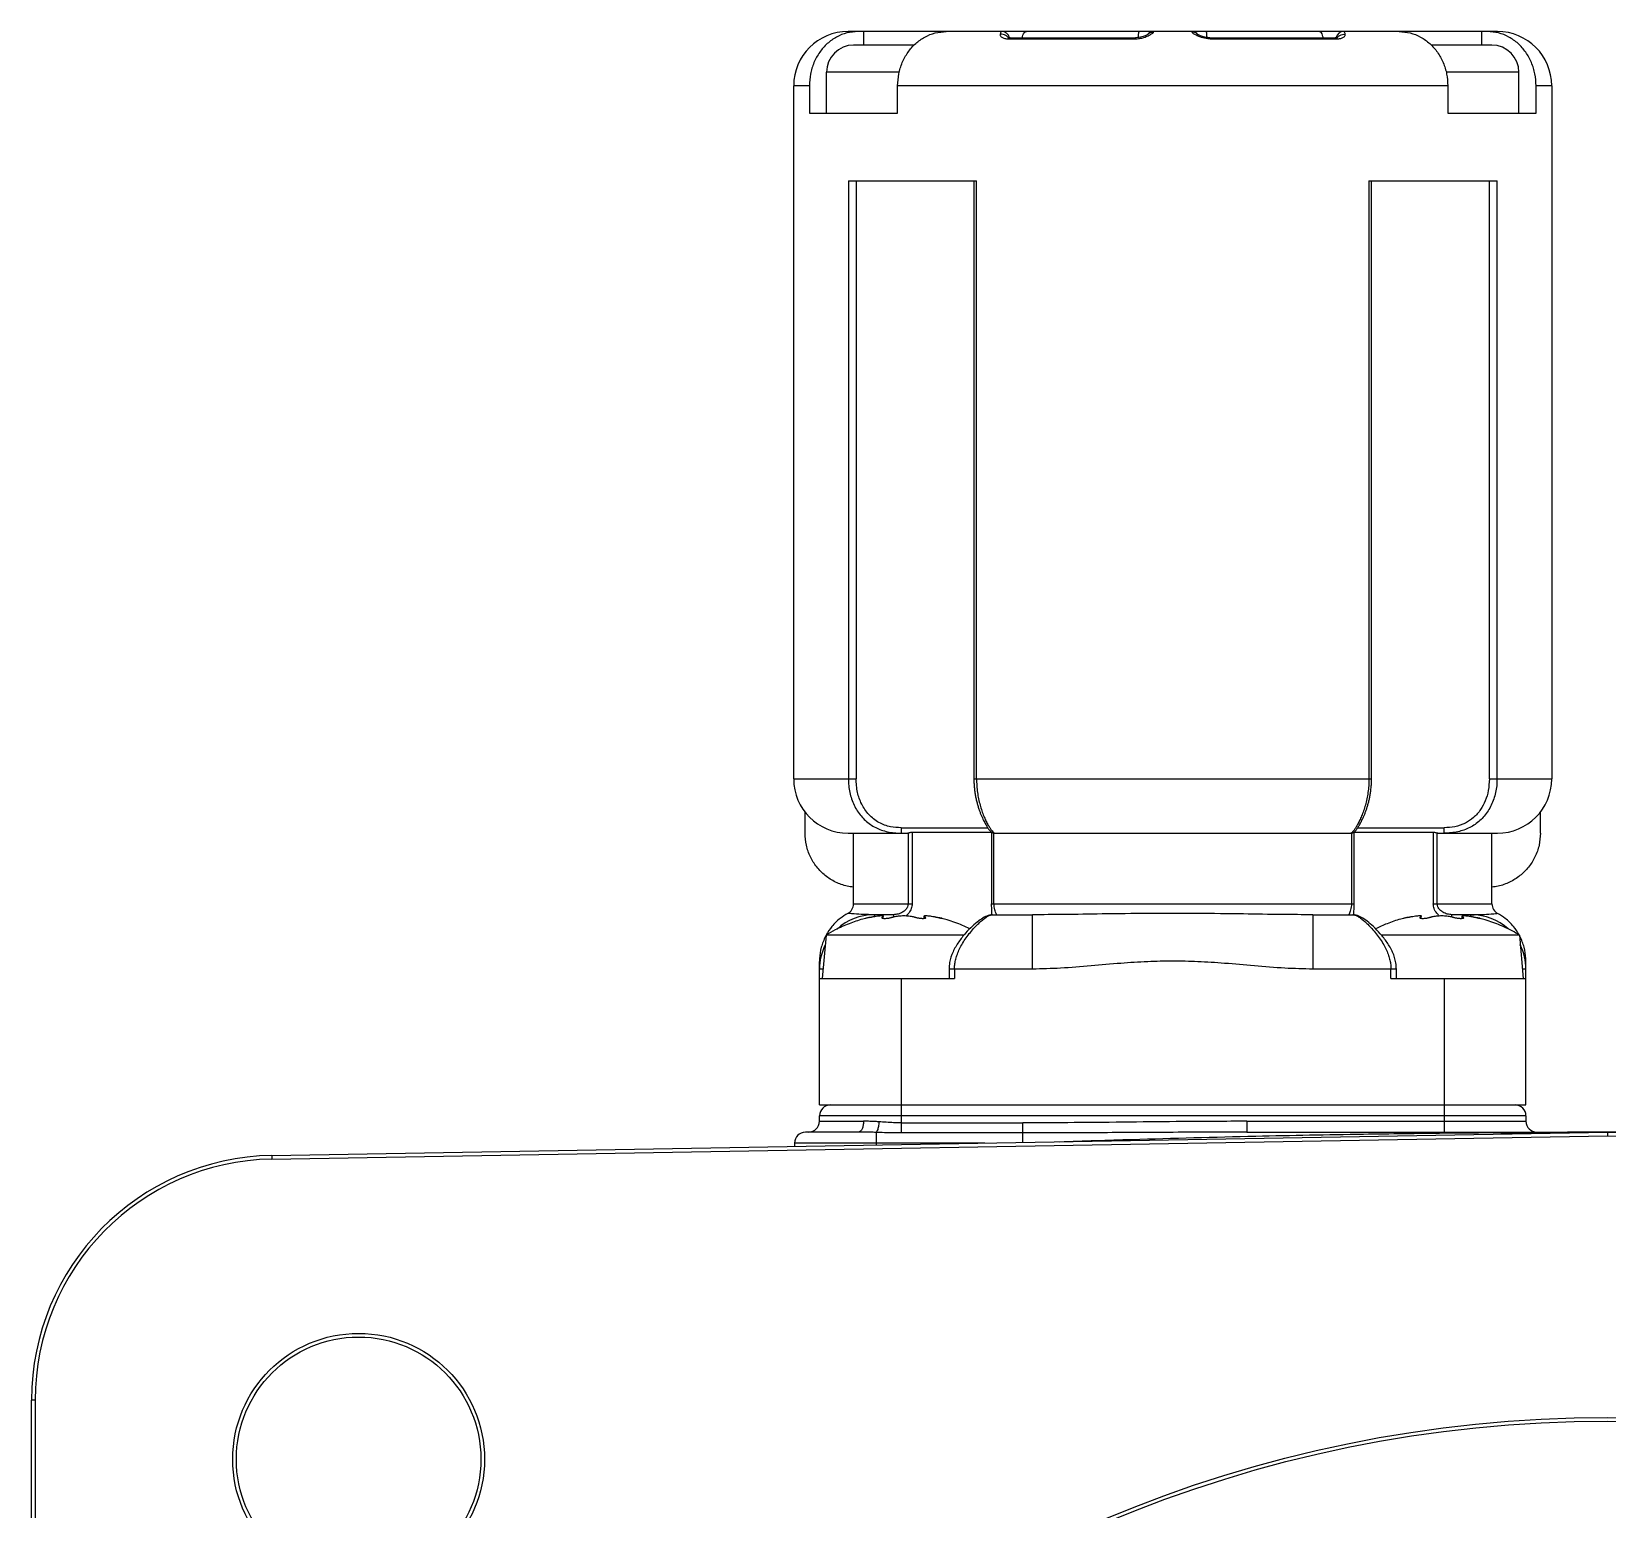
# Model space of a CAD drawing. Header units: millimetres. Extents: x -3388 to 4307, y 243 to 4457.
# Drawn here: x -2761.3 to -2703.3, y 1491.7 to 1546.1 of the extents above; entities that cross this region are included whole.
import ezdxf

# ---------------------------------------------------------------- set-up
doc = ezdxf.new("R2010")
doc.units = ezdxf.units.MM

msp = doc.modelspace()

# ---------------------------------------------------------------- linework, layer by layer
at = {"color": 7, "linetype": 'Continuous'}
for p, q in [((-2707.34024, 1546.08869), (-2731.24024, 1546.08869)), ((-2725.27057, 1545.86094), (-2720.65417, 1545.86094)), ((-2717.92631, 1545.86094), (-2713.30991, 1545.86094)), ((-2728.8059, 1545.58869), (-2731.03287, 1545.58869)), ((-2707.54761, 1545.58869), (-2709.77457, 1545.58869)), ((-2732.03302, 1543.08869), (-2732.03302, 1544.58869)), ((-2706.54745, 1543.08869), (-2706.54745, 1544.58869)), ((-2733.24024, 1518.58869), (-2733.24024, 1544.08869)), ((-2732.66385, 1544.08869), (-2732.66385, 1543.08869)), ((-2729.41385, 1543.08869), (-2729.41385, 1544.08869)), ((-2709.16662, 1544.08869), (-2709.16662, 1543.08869)), ((-2705.91662, 1543.08869), (-2705.91662, 1544.08869)), ((-2705.34024, 1544.08869), (-2705.34024, 1518.58869)), ((-2732.66385, 1543.08869), (-2729.41385, 1543.08869)), ((-2709.16662, 1543.08869), (-2705.91662, 1543.08869)), ((-2731.22617, 1540.58869), (-2726.51077, 1540.58869)), ((-2726.60725, 1540.58869), (-2726.60725, 1518.58869)), ((-2712.0697, 1540.58869), (-2707.35431, 1540.58869)), ((-2711.97322, 1518.58869), (-2711.97322, 1540.58869)), ((-2732.82248, 1516.58879), (-2732.82248, 1517.3679)), ((-2705.75803, 1516.58885), (-2705.75803, 1517.36786)), ((-2731.24024, 1516.58869), (-2729.04304, 1516.58869)), ((-2731.04024, 1513.98869), (-2731.04024, 1516.58869)), ((-2725.95509, 1516.61549), (-2728.87994, 1516.61549)), ((-2725.84156, 1516.58869), (-2712.73892, 1516.58869)), ((-2709.70054, 1516.61549), (-2712.62539, 1516.61549)), ((-2709.5374, 1516.58869), (-2707.34024, 1516.58869)), ((-2707.54024, 1513.98869), (-2707.54024, 1516.58869)), ((-2729.57342, 1513.58869), (-2730.29024, 1513.58869)), ((-2729.94155, 1513.45727), (-2729.94155, 1513.53879)), ((-2728.43892, 1513.45723), (-2728.43892, 1513.53887)), ((-2725.92051, 1513.58869), (-2724.44995, 1513.58869)), ((-2714.13054, 1513.58869), (-2712.66016, 1513.58869)), ((-2710.14155, 1513.45727), (-2710.14155, 1513.53879)), ((-2708.29024, 1513.58869), (-2709.00705, 1513.58869)), ((-2708.63892, 1513.45723), (-2708.63892, 1513.53887)), ((-2732.05026, 1512.83869), (-2732.19024, 1511.23869)), ((-2726.97253, 1512.83869), (-2732.05026, 1512.83869)), ((-2706.53022, 1512.83869), (-2711.60779, 1512.83869)), ((-2706.53022, 1512.83869), (-2706.39024, 1511.23869)), ((-2732.29024, 1506.58869), (-2732.29024, 1511.86815)), ((-2727.52141, 1511.58869), (-2727.52141, 1511.23869)), ((-2711.05906, 1511.23869), (-2711.05906, 1511.58869)), ((-2706.29024, 1506.58869), (-2706.29024, 1511.86815)), ((-2732.29024, 1511.23869), (-2727.32141, 1511.23869)), ((-2711.25906, 1511.23869), (-2706.29024, 1511.23869)), ((-2732.29024, 1506.58869), (-2706.29024, 1506.58869)), ((-2732.28973, 1505.98869), (-2732.28973, 1506.18869)), ((-2706.28973, 1506.18869), (-2706.28973, 1505.98869)), ((-2752.4468, 1504.73065), (-2703.28973, 1505.58869)), ((-2752.44447, 1504.5967), (-2703.28973, 1505.4547)), ((-2733.21015, 1505.18869), (-2733.21015, 1505.06643)), ((-2730.85312, 1505.58869), (-2732.80983, 1505.58869)), ((-2716.56134, 1505.58869), (-2690.00169, 1505.58869)), ((-2703.28973, 1505.58869), (-2654.13266, 1504.73065)), ((-2703.28973, 1505.4547), (-2654.135, 1504.5967)), ((-2761.28973, 1399.44536), (-2761.28973, 1495.73202)), ((-2761.15576, 1495.73202), (-2761.15576, 1399.44536))]:
    msp.add_line(p, q, dxfattribs=at)
at = {"color": 9, "linetype": 'Continuous'}
for p, q in [((-2730.65802, 1545.58869), (-2730.65802, 1546.08869)), ((-2725.34063, 1545.82074), (-2720.67017, 1545.82074)), ((-2717.91031, 1545.82074), (-2713.23984, 1545.82074)), ((-2707.92245, 1546.08869), (-2707.92245, 1545.58869)), ((-2729.35489, 1544.58869), (-2732.03302, 1544.58869)), ((-2706.54745, 1544.58869), (-2709.22565, 1544.58869)), ((-2732.66385, 1544.08869), (-2733.24024, 1544.08869)), ((-2709.16662, 1544.08869), (-2729.41385, 1544.08869)), ((-2705.34024, 1544.08869), (-2705.91662, 1544.08869)), ((-2731.22617, 1540.58869), (-2731.22617, 1518.58869)), ((-2730.94371, 1540.58869), (-2730.94371, 1518.58869)), ((-2726.51077, 1518.58869), (-2726.51077, 1540.58869)), ((-2712.0697, 1540.58869), (-2712.0697, 1518.58869)), ((-2707.63677, 1518.58869), (-2707.63677, 1540.58869)), ((-2707.35431, 1518.58869), (-2707.35431, 1540.58869)), ((-2733.24024, 1518.58869), (-2730.94371, 1518.58869)), ((-2726.60725, 1518.58869), (-2711.97322, 1518.58869)), ((-2707.63677, 1518.58869), (-2705.34024, 1518.58869)), ((-2729.27875, 1516.78869), (-2726.09749, 1516.78869)), ((-2712.48294, 1516.78869), (-2709.30173, 1516.78869)), ((-2729.02657, 1516.5901), (-2729.02657, 1513.98869)), ((-2728.87994, 1516.61549), (-2728.87994, 1513.98869)), ((-2725.95509, 1516.61549), (-2725.95509, 1513.98869)), ((-2725.86796, 1513.98869), (-2725.86796, 1516.5901)), ((-2712.71252, 1516.5901), (-2712.71252, 1513.98869)), ((-2712.62539, 1516.61549), (-2712.62539, 1513.98869)), ((-2709.70054, 1516.61549), (-2709.70054, 1513.98869)), ((-2709.55391, 1513.98869), (-2709.55391, 1516.5901)), ((-2731.04024, 1513.98869), (-2728.87994, 1513.98869)), ((-2725.95509, 1513.98869), (-2712.62539, 1513.98869)), ((-2709.70054, 1513.98869), (-2707.54024, 1513.98869)), ((-2729.99378, 1513.49045), (-2729.99378, 1513.46962)), ((-2729.95859, 1513.45915), (-2729.95859, 1513.518)), ((-2728.42189, 1513.518), (-2728.42189, 1513.4592)), ((-2728.38669, 1513.46941), (-2728.38669, 1513.49045)), ((-2724.44995, 1511.58869), (-2724.44995, 1513.58869)), ((-2714.13054, 1513.58869), (-2714.13054, 1511.58869)), ((-2710.19378, 1513.49045), (-2710.19378, 1513.46962)), ((-2710.15859, 1513.45915), (-2710.15859, 1513.518)), ((-2708.62189, 1513.518), (-2708.62189, 1513.4592)), ((-2708.58669, 1513.46941), (-2708.58669, 1513.49045)), ((-2732.15962, 1511.58869), (-2732.29024, 1511.58869)), ((-2724.44994, 1511.58869), (-2727.52141, 1511.58869)), ((-2727.32141, 1511.58869), (-2727.32141, 1511.23869)), ((-2711.05906, 1511.58869), (-2714.13054, 1511.58869)), ((-2711.25906, 1511.23869), (-2711.25906, 1511.58869)), ((-2706.29024, 1511.58869), (-2706.42086, 1511.58869)), ((-2729.29024, 1511.23869), (-2729.28973, 1505.5595)), ((-2709.28973, 1505.58869), (-2709.29024, 1511.23869)), ((-2706.28973, 1506.18869), (-2732.28973, 1506.18869)), ((-2732.28973, 1505.98869), (-2730.66919, 1505.98869)), ((-2729.28973, 1505.93031), (-2724.80345, 1505.93031)), ((-2724.80345, 1505.21317), (-2724.80345, 1505.93031)), ((-2716.55873, 1505.98869), (-2716.55873, 1505.58869)), ((-2716.55873, 1505.98869), (-2706.28973, 1505.98869)), ((-2726.20572, 1505.18869), (-2733.21015, 1505.18869)), ((-2730.21015, 1505.57922), (-2730.21015, 1505.11879)), ((-2724.80345, 1505.5595), (-2729.28973, 1505.5595)), ((-2752.4468, 1504.73065), (-2752.44447, 1504.5967)), ((-2761.15576, 1495.73202), (-2761.28973, 1495.73202))]:
    msp.add_line(p, q, dxfattribs=at)
at = {"color": 7, "linetype": 'Continuous'}
for centre, radius in [((-2749.25167, 1493.55063), 4.63397), ((-2749.25167, 1493.55063), 4.5), ((-2703.28973, 1447.58869), 47.5), ((-2703.28973, 1447.58869), 47.36603)]:
    msp.add_circle(centre, radius, dxfattribs=at)
for centre, radius, start, end in [((-2731.24024, 1544.08869), 2, 90, 180), ((-2725.59024, 1545.78869), 0.3, 14.1845615, 90), ((-2719.99024, 1545.78869), 0.3, 89.9999974, 143.4355308), ((-2718.59024, 1545.78869), 0.3, 36.5633336, 89.998352), ((-2712.99024, 1545.78869), 0.3, 90, 165.784616), ((-2707.34024, 1544.08869), 2, 0, 90), ((-2731.03302, 1544.58869), 1, 90, 180), ((-2707.54745, 1544.58869), 1, 0, 90), ((-2731.24024, 1518.58869), 2, 180, 270), ((-2707.34024, 1518.58869), 2, 270, 0), ((-2731.44024, 1513.98869), 0.4, 297.7685291, 0), ((-2707.14024, 1513.98869), 0.4, 180, 242.2314709), ((-2730.29024, 1511.58869), 2, 90, 132.5380925), ((-2708.29024, 1511.58869), 2, 47.5992378, 90), ((-2730.29024, 1511.58869), 2, 153.6233634, 180), ((-2708.29024, 1511.58869), 2, 0, 26.3730949), ((-2731.88973, 1506.18869), 0.4, 90, 180), ((-2706.68973, 1506.18869), 0.4, 0, 89.9998459), ((-2732.68973, 1505.98869), 0.4, 270, 0), ((-2705.88973, 1505.98869), 0.4, 180, 270), ((-2732.81015, 1505.18869), 0.4, 90, 180), ((-2703.28973, 1340.58869), 165, 88.6349577, 91.3650423), ((-2752.28973, 1495.73202), 9, 91, 180), ((-2752.28973, 1495.73202), 8.86603, 91, 180)]:
    msp.add_arc(centre, radius, start, end, dxfattribs=at)
for points in [[(-2730.87415, 1546.08869), (-2731.28026, 1546.03697), (-2731.66126, 1545.88616), (-2732.0016, 1545.64387), (-2732.28342, 1545.32364), (-2732.49292, 1544.94348), (-2732.62129, 1544.52329), (-2732.66385, 1544.08869)], [(-2729.41385, 1544.08869), (-2729.37068, 1544.52639), (-2729.24139, 1544.9471), (-2729.03164, 1545.32616), (-2728.75037, 1545.64499), (-2728.41096, 1545.88632), (-2728.03064, 1546.03687), (-2727.62415, 1546.08869)], [(-2725.35696, 1545.87191), (-2725.36127, 1545.87307)], [(-2725.27042, 1545.85999), (-2725.33358, 1545.86526), (-2725.35696, 1545.87191)], [(-2720.52637, 1545.87104), (-2720.64025, 1545.86102), (-2720.65416, 1545.86089)], [(-2720.23019, 1545.96668), (-2720.23198, 1545.96579), (-2720.27822, 1545.94383), (-2720.34175, 1545.91856), (-2720.42395, 1545.89275), (-2720.52637, 1545.87104)], [(-2720.20184, 1545.98276), (-2720.20378, 1545.98151), (-2720.23019, 1545.96668)], [(-2719.99228, 1546.0747), (-2719.99161, 1546.08247), (-2719.99024, 1546.08869)], [(-2718.59024, 1546.08869), (-2718.58887, 1546.08247), (-2718.5882, 1546.0747)], [(-2718.34966, 1545.96618), (-2718.3733, 1545.97944), (-2718.38055, 1545.98411)], [(-2718.05302, 1545.87085), (-2718.15158, 1545.89144), (-2718.23152, 1545.916), (-2718.29467, 1545.94055), (-2718.34218, 1545.96257), (-2718.34966, 1545.96618)], [(-2717.92632, 1545.86094), (-2717.93758, 1545.86102), (-2718.05302, 1545.87085)], [(-2713.27325, 1545.85933), (-2713.31003, 1545.86036)], [(-2713.20843, 1545.87534), (-2713.24141, 1545.86617), (-2713.27325, 1545.85933)], [(-2710.95632, 1546.08869), (-2710.55022, 1546.03697), (-2710.16921, 1545.88616), (-2709.82887, 1545.64387), (-2709.54706, 1545.32364), (-2709.33755, 1544.94348), (-2709.20919, 1544.52329), (-2709.16662, 1544.08869)], [(-2705.91662, 1544.08869), (-2705.9598, 1544.52639), (-2706.08908, 1544.9471), (-2706.29883, 1545.32616), (-2706.5801, 1545.64499), (-2706.91951, 1545.88632), (-2707.29984, 1546.03687), (-2707.70632, 1546.08869)], [(-2726.60725, 1518.58869), (-2726.60679, 1518.53241), (-2726.59986, 1518.36358), (-2726.5851, 1518.1992), (-2726.56326, 1518.04037), (-2726.53523, 1517.88805), (-2726.50199, 1517.74307), (-2726.46459, 1517.60614), (-2726.42407, 1517.47786), (-2726.38152, 1517.35879), (-2726.33799, 1517.24934), (-2726.29448, 1517.14977), (-2726.2519, 1517.06023), (-2726.21105, 1516.98072), (-2726.17262, 1516.91108), (-2726.13715, 1516.85101), (-2726.10509, 1516.80016), (-2726.07664, 1516.75791), (-2726.05172, 1516.72334)], [(-2712.45251, 1516.8361), (-2712.41974, 1516.89051), (-2712.38413, 1516.95351), (-2712.34612, 1517.02536), (-2712.30626, 1517.10625), (-2712.2652, 1517.19626), (-2712.22367, 1517.29531), (-2712.18251, 1517.40323), (-2712.14259, 1517.51973), (-2712.10484, 1517.64442), (-2712.07017, 1517.77679), (-2712.03952, 1517.9163), (-2712.01376, 1518.0623), (-2711.99372, 1518.21406), (-2711.98015, 1518.37073), (-2711.9737, 1518.53135), (-2711.97322, 1518.58869)], [(-2726.05172, 1516.72334), (-2726.02987, 1516.69522), (-2726.01003, 1516.67194), (-2725.98953, 1516.65078), (-2725.96033, 1516.62674), (-2725.90895, 1516.60022), (-2725.84157, 1516.58869)], [(-2712.73891, 1516.58869), (-2712.66704, 1516.60186), (-2712.61755, 1516.62859), (-2712.59062, 1516.65109), (-2712.57123, 1516.67107), (-2712.55241, 1516.693), (-2712.53183, 1516.71924), (-2712.50856, 1516.75117), (-2712.48216, 1516.78986), (-2712.45251, 1516.8361)], [(-2731.04031, 1514.6012), (-2731.26999, 1514.64028), (-2731.69605, 1514.79047), (-2732.07718, 1515.03172), (-2732.39132, 1515.348), (-2732.62484, 1515.72101), (-2732.77274, 1516.14407), (-2732.82248, 1516.58879)], [(-2729.02657, 1516.5901), (-2729.03755, 1516.58885), (-2729.04288, 1516.58936)], [(-2728.87994, 1516.61549), (-2728.93595, 1516.61069), (-2728.98641, 1516.59958), (-2729.02657, 1516.5901)], [(-2725.95002, 1516.61463), (-2725.95509, 1516.61549)], [(-2725.91166, 1516.59958), (-2725.94134, 1516.61068), (-2725.95002, 1516.61463)], [(-2725.87586, 1516.59118), (-2725.91166, 1516.59958)], [(-2725.86796, 1516.5901), (-2725.87586, 1516.59118)], [(-2725.84353, 1516.58869), (-2725.85167, 1516.58885), (-2725.85982, 1516.58932), (-2725.86796, 1516.5901)], [(-2712.71252, 1516.5901), (-2712.72066, 1516.58932), (-2712.7288, 1516.58885), (-2712.73694, 1516.58869)], [(-2712.7019, 1516.59163), (-2712.71252, 1516.5901)], [(-2712.62539, 1516.61549), (-2712.63912, 1516.61069), (-2712.66881, 1516.59958), (-2712.7019, 1516.59163)], [(-2709.59406, 1516.59958), (-2709.64447, 1516.61068), (-2709.70054, 1516.61549)], [(-2709.55391, 1516.5901), (-2709.59406, 1516.59958)], [(-2709.53745, 1516.58869), (-2709.54842, 1516.58932), (-2709.55366, 1516.59074)], [(-2705.75803, 1516.58886), (-2705.80831, 1516.14359), (-2705.95737, 1515.71855), (-2706.19369, 1515.34362), (-2706.50984, 1515.02749), (-2706.89177, 1514.78775), (-2707.31685, 1514.63934), (-2707.54021, 1514.60148)], [(-2730.60024, 1513.45531), (-2730.699, 1513.42819), (-2731.20146, 1513.25869), (-2731.71044, 1513.02885), (-2732.05026, 1512.83869)], [(-2731.24857, 1513.63759), (-2731.52578, 1513.45487), (-2731.83334, 1513.15449), (-2732.04312, 1512.84517)], [(-2730.56381, 1513.46349), (-2730.58126, 1513.45957), (-2730.59838, 1513.45573), (-2730.5984, 1513.45573)], [(-2730.50189, 1513.47738), (-2730.54825, 1513.46699), (-2730.56381, 1513.46349)], [(-2730.44348, 1513.49045), (-2730.50045, 1513.47771), (-2730.50189, 1513.47738)], [(-2730.44348, 1513.49045), (-2730.39968, 1513.50004)], [(-2730.39968, 1513.50004), (-2730.38935, 1513.50224)], [(-2730.38935, 1513.50224), (-2730.37778, 1513.50468)], [(-2730.37778, 1513.50468), (-2730.36621, 1513.50709)], [(-2730.36621, 1513.50709), (-2730.3559, 1513.50922)], [(-2730.3559, 1513.50922), (-2730.31214, 1513.518)], [(-2730.31214, 1513.518), (-2730.19963, 1513.53799), (-2730.10741, 1513.55054), (-2730.03139, 1513.55662), (-2729.97723, 1513.55573), (-2729.94814, 1513.54852), (-2729.94243, 1513.53906)], [(-2730.00074, 1513.47896), (-2730.0007, 1513.47693), (-2729.98762, 1513.46617), (-2729.95769, 1513.45898), (-2729.94155, 1513.45727)], [(-2729.99378, 1513.49045), (-2730.00074, 1513.47896)], [(-2729.95859, 1513.518), (-2729.97048, 1513.50909), (-2729.98221, 1513.4999), (-2729.99378, 1513.49045)], [(-2729.94243, 1513.53906), (-2729.94213, 1513.53592), (-2729.95859, 1513.518)], [(-2729.94155, 1513.45727), (-2729.9126, 1513.45554), (-2729.85631, 1513.45628), (-2729.79746, 1513.46081), (-2729.73959, 1513.46844), (-2729.6853, 1513.47869), (-2729.63993, 1513.49045)], [(-2729.63993, 1513.49045), (-2729.60811, 1513.49997), (-2729.57606, 1513.50915), (-2729.54379, 1513.518)], [(-2729.54379, 1513.518), (-2729.46456, 1513.53525), (-2729.38186, 1513.54694), (-2729.28887, 1513.55449), (-2729.19024, 1513.5571)], [(-2729.19024, 1513.5571), (-2729.0916, 1513.55449), (-2728.99861, 1513.54694), (-2728.91591, 1513.53525), (-2728.83668, 1513.518)], [(-2728.83668, 1513.518), (-2728.80442, 1513.50915), (-2728.77237, 1513.49997), (-2728.74054, 1513.49045)], [(-2728.74054, 1513.49045), (-2728.6971, 1513.47912), (-2728.64619, 1513.4693), (-2728.59267, 1513.46187), (-2728.53977, 1513.45715), (-2728.48802, 1513.45532), (-2728.44296, 1513.45681), (-2728.43892, 1513.45719)], [(-2728.42189, 1513.518), (-2728.43861, 1513.53683), (-2728.43827, 1513.53911)], [(-2728.43892, 1513.45719), (-2728.4092, 1513.46137), (-2728.38763, 1513.46867), (-2728.3795, 1513.47857), (-2728.37949, 1513.47903)], [(-2728.43827, 1513.53911), (-2728.43059, 1513.54945), (-2728.39816, 1513.55619), (-2728.3412, 1513.55626), (-2728.26488, 1513.54961), (-2728.17457, 1513.537), (-2728.06833, 1513.518)], [(-2728.40411, 1513.50453), (-2728.41, 1513.50909), (-2728.42189, 1513.518)], [(-2728.38669, 1513.49045), (-2728.39827, 1513.4999), (-2728.40411, 1513.50453)], [(-2728.37949, 1513.47903), (-2728.38669, 1513.49045)], [(-2728.06833, 1513.518), (-2728.02458, 1513.50922)], [(-2728.02458, 1513.50922), (-2728.01427, 1513.50709)], [(-2728.01427, 1513.50709), (-2728.00269, 1513.50468)], [(-2728.00269, 1513.50468), (-2727.99112, 1513.50224)], [(-2727.99112, 1513.50224), (-2727.9808, 1513.50004)], [(-2727.9808, 1513.50004), (-2727.937, 1513.49045)], [(-2727.937, 1513.49045), (-2727.88114, 1513.47796), (-2727.83392, 1513.46737), (-2727.80073, 1513.45991), (-2727.78276, 1513.45589), (-2727.80015, 1513.45978), (-2727.8331, 1513.46719), (-2727.88031, 1513.47777), (-2727.89802, 1513.48173)], [(-2727.80663, 1513.46123), (-2727.80073, 1513.45991), (-2727.78448, 1513.45627)], [(-2727.78448, 1513.45627), (-2727.78276, 1513.45589)], [(-2727.78448, 1513.45627), (-2727.78276, 1513.45589)], [(-2726.75808, 1513.07311), (-2727.02828, 1513.19703), (-2727.59144, 1513.40174), (-2727.78024, 1513.45531)], [(-2725.9205, 1513.5885), (-2726.03812, 1513.5729), (-2726.22594, 1513.49539), (-2726.4305, 1513.3612), (-2726.65995, 1513.16824), (-2726.91085, 1512.912), (-2727.16335, 1512.59232), (-2727.37576, 1512.22244), (-2727.49982, 1511.83114), (-2727.52137, 1511.58869)], [(-2711.0591, 1511.58869), (-2711.07854, 1511.81894), (-2711.19717, 1512.20558), (-2711.40323, 1512.57205), (-2711.65182, 1512.89183), (-2711.90344, 1513.15231), (-2712.13684, 1513.35124), (-2712.34586, 1513.4906), (-2712.53647, 1513.57135), (-2712.6599, 1513.58852)], [(-2710.80024, 1513.45531), (-2710.899, 1513.42819), (-2711.40146, 1513.25869), (-2711.82229, 1513.07317)], [(-2710.76381, 1513.46349), (-2710.78126, 1513.45957), (-2710.79838, 1513.45573), (-2710.7984, 1513.45573)], [(-2710.70189, 1513.47738), (-2710.74825, 1513.46699), (-2710.76381, 1513.46349)], [(-2710.64348, 1513.49045), (-2710.70045, 1513.47771), (-2710.70189, 1513.47738)], [(-2710.64348, 1513.49045), (-2710.59968, 1513.50004)], [(-2710.59968, 1513.50004), (-2710.58935, 1513.50224)], [(-2710.58935, 1513.50224), (-2710.57778, 1513.50468)], [(-2710.57778, 1513.50468), (-2710.56621, 1513.50709)], [(-2710.56621, 1513.50709), (-2710.5559, 1513.50922)], [(-2710.5559, 1513.50922), (-2710.51214, 1513.518)], [(-2710.51214, 1513.518), (-2710.39963, 1513.53799), (-2710.30741, 1513.55054), (-2710.23139, 1513.55662), (-2710.17723, 1513.55573), (-2710.14814, 1513.54852), (-2710.14243, 1513.53906)], [(-2710.20074, 1513.47896), (-2710.2007, 1513.47693), (-2710.18762, 1513.46617), (-2710.15769, 1513.45898), (-2710.14155, 1513.45727)], [(-2710.19378, 1513.49045), (-2710.20074, 1513.47896)], [(-2710.15859, 1513.518), (-2710.17048, 1513.50909), (-2710.18221, 1513.4999), (-2710.19378, 1513.49045)], [(-2710.14243, 1513.53906), (-2710.14213, 1513.53592), (-2710.15859, 1513.518)], [(-2710.14155, 1513.45727), (-2710.1126, 1513.45554), (-2710.05631, 1513.45628), (-2709.99746, 1513.46081), (-2709.93959, 1513.46844), (-2709.8853, 1513.47869), (-2709.83993, 1513.49045)], [(-2709.83993, 1513.49045), (-2709.80811, 1513.49997), (-2709.77606, 1513.50915), (-2709.74379, 1513.518)], [(-2709.74379, 1513.518), (-2709.66456, 1513.53525), (-2709.58186, 1513.54694), (-2709.48887, 1513.55449), (-2709.39024, 1513.5571)], [(-2709.39024, 1513.5571), (-2709.2916, 1513.55449), (-2709.19861, 1513.54694), (-2709.11591, 1513.53525), (-2709.03668, 1513.518)], [(-2709.03668, 1513.518), (-2709.00442, 1513.50915), (-2708.97237, 1513.49997), (-2708.94054, 1513.49045)], [(-2708.94054, 1513.49045), (-2708.8971, 1513.47912), (-2708.84619, 1513.4693), (-2708.79267, 1513.46187), (-2708.73977, 1513.45715), (-2708.68802, 1513.45532), (-2708.64296, 1513.45681), (-2708.63892, 1513.45719)], [(-2708.62189, 1513.518), (-2708.63861, 1513.53683), (-2708.63827, 1513.53911)], [(-2708.63892, 1513.45719), (-2708.6092, 1513.46137), (-2708.58763, 1513.46867), (-2708.5795, 1513.47857), (-2708.57949, 1513.47903)], [(-2708.63827, 1513.53911), (-2708.63059, 1513.54945), (-2708.59816, 1513.55619), (-2708.5412, 1513.55626), (-2708.46488, 1513.54961), (-2708.37457, 1513.537), (-2708.26833, 1513.518)], [(-2708.60411, 1513.50453), (-2708.61, 1513.50909), (-2708.62189, 1513.518)], [(-2708.58669, 1513.49045), (-2708.59827, 1513.4999), (-2708.60411, 1513.50453)], [(-2708.57949, 1513.47903), (-2708.58669, 1513.49045)], [(-2708.26833, 1513.518), (-2708.22458, 1513.50922)], [(-2708.22458, 1513.50922), (-2708.21427, 1513.50709)], [(-2708.21427, 1513.50709), (-2708.20269, 1513.50468)], [(-2708.20269, 1513.50468), (-2708.19112, 1513.50224)], [(-2708.19112, 1513.50224), (-2708.1808, 1513.50004)], [(-2708.1808, 1513.50004), (-2708.137, 1513.49045)], [(-2708.137, 1513.49045), (-2708.08114, 1513.47796), (-2708.03392, 1513.46737), (-2708.00073, 1513.45991), (-2707.98276, 1513.45589), (-2708.00015, 1513.45978), (-2708.0331, 1513.46719), (-2708.08031, 1513.47777), (-2708.09802, 1513.48173)], [(-2708.00663, 1513.46123), (-2708.00073, 1513.45991), (-2707.98448, 1513.45627)], [(-2707.98448, 1513.45627), (-2707.98276, 1513.45589)], [(-2707.98448, 1513.45627), (-2707.98276, 1513.45589)], [(-2706.53022, 1512.83869), (-2706.65968, 1512.91487), (-2707.22828, 1513.19703), (-2707.79144, 1513.40174), (-2707.98024, 1513.45531)], [(-2706.53732, 1512.8451), (-2706.74714, 1513.15449), (-2707.0547, 1513.45487), (-2707.33191, 1513.63759)], [(-2732.06962, 1512.79529), (-2732.22369, 1512.39379), (-2732.28837, 1511.96866)], [(-2732.05274, 1512.82745), (-2732.06962, 1512.79529)], [(-2706.53292, 1512.83705), (-2706.53732, 1512.8451)], [(-2706.51086, 1512.79529), (-2706.52774, 1512.82745)], [(-2706.29211, 1511.96866), (-2706.35679, 1512.39379), (-2706.51086, 1512.79529)], [(-2732.29038, 1511.87809), (-2732.29039, 1511.86817)], [(-2732.28837, 1511.96866), (-2732.28953, 1511.93538), (-2732.29015, 1511.90533), (-2732.29038, 1511.87809)], [(-2732.29019, 1511.88215), (-2732.29025, 1511.85977)], [(-2732.29021, 1511.80917), (-2732.29021, 1511.79916), (-2732.29023, 1511.77685), (-2732.29024, 1511.75228)], [(-2732.29024, 1511.75228), (-2732.29024, 1511.72647), (-2732.29023, 1511.70135), (-2732.29023, 1511.67752), (-2732.29024, 1511.65443), (-2732.29023, 1511.63085), (-2732.29021, 1511.61169), (-2732.2902, 1511.6095)], [(-2706.29145, 1511.95166), (-2706.29211, 1511.96866)], [(-2706.29035, 1511.89152), (-2706.29146, 1511.95166)], [(-2706.29009, 1511.86817), (-2706.2901, 1511.87809), (-2706.29033, 1511.90533), (-2706.29094, 1511.93538), (-2706.29145, 1511.95166)], [(-2706.29023, 1511.85977), (-2706.29035, 1511.89152)], [(-2703.28973, 1505.58869), (-2703.28973, 1505.52838), (-2703.28973, 1505.4547)]]:
    msp.add_spline(points, degree=3, dxfattribs=at)
at = {"color": 9, "linetype": 'Continuous'}
for points in [[(-2725.63844, 1545.98448), (-2725.63631, 1545.94708), (-2725.61578, 1545.91114), (-2725.5798, 1545.87928), (-2725.53133, 1545.85347), (-2725.47333, 1545.83494), (-2725.40887, 1545.82415), (-2725.36283, 1545.82109)], [(-2725.59024, 1546.08869), (-2725.60711, 1546.07693), (-2725.62323, 1546.04193), (-2725.63844, 1545.98448)], [(-2725.39114, 1545.9156), (-2725.43252, 1545.94519), (-2725.53053, 1545.98246), (-2725.63844, 1545.98448)], [(-2725.34692, 1545.86864), (-2725.35616, 1545.88031), (-2725.39114, 1545.9156)], [(-2725.36283, 1545.82109), (-2725.34063, 1545.82074)], [(-2725.32842, 1545.84078), (-2725.34692, 1545.86864)], [(-2725.27064, 1545.86037), (-2725.28509, 1545.85932), (-2725.34065, 1545.82074)], [(-2724.82726, 1545.86101), (-2724.81985, 1545.9035), (-2724.78553, 1546.00082), (-2724.73416, 1546.06586), (-2724.67357, 1546.08869)], [(-2720.65419, 1545.85731), (-2720.65972, 1545.85638), (-2720.67016, 1545.82074)], [(-2720.67017, 1545.82074), (-2720.59352, 1545.82382)], [(-2720.59352, 1545.82382), (-2720.51346, 1545.83347)], [(-2720.55283, 1545.86781), (-2720.55138, 1545.9035), (-2720.54355, 1546.00082), (-2720.53183, 1546.06586), (-2720.51802, 1546.08869)], [(-2720.51346, 1545.83347), (-2720.43117, 1545.84996), (-2720.34847, 1545.87309)], [(-2720.34847, 1545.87309), (-2720.26761, 1545.90204), (-2720.19127, 1545.93529), (-2720.12329, 1545.97032), (-2720.06775, 1546.00391), (-2720.02675, 1546.03353), (-2720.00139, 1546.05746), (-2719.99228, 1546.0747)], [(-2720.21151, 1545.97796), (-2720.20378, 1545.98605), (-2720.10721, 1546.05113), (-2719.99228, 1546.0747)], [(-2718.36839, 1545.97734), (-2718.37348, 1545.98276), (-2718.47031, 1546.04987), (-2718.5882, 1546.0747)], [(-2718.22518, 1545.87093), (-2718.35924, 1545.92153), (-2718.48022, 1545.98364), (-2718.55774, 1546.0368), (-2718.5882, 1546.0747)], [(-2718.06531, 1545.83318), (-2718.22518, 1545.87093)], [(-2717.98708, 1545.82385), (-2718.06531, 1545.83318)], [(-2718.02765, 1545.86781), (-2718.0291, 1545.9035), (-2718.03693, 1546.00082), (-2718.04864, 1546.06586), (-2718.06246, 1546.08869)], [(-2717.91031, 1545.82074), (-2717.98708, 1545.82385)], [(-2717.92504, 1545.8586), (-2717.923, 1545.85932), (-2717.91032, 1545.82074)], [(-2713.75321, 1545.86101), (-2713.76062, 1545.9035), (-2713.79495, 1546.00082), (-2713.84631, 1546.06586), (-2713.9069, 1546.08869)], [(-2713.30991, 1545.86041), (-2713.28557, 1545.85638), (-2713.25032, 1545.83257)], [(-2713.25045, 1545.84348), (-2713.23346, 1545.86877)], [(-2713.25032, 1545.83257), (-2713.23983, 1545.82074)], [(-2713.23984, 1545.82074), (-2713.17167, 1545.82415), (-2713.13886, 1545.82856)], [(-2713.23346, 1545.86877), (-2713.22092, 1545.88431), (-2713.18446, 1545.91968)], [(-2713.18446, 1545.91968), (-2713.14228, 1545.94851), (-2713.04557, 1545.98332), (-2712.94203, 1545.98453)], [(-2713.13886, 1545.82856), (-2713.10732, 1545.8349), (-2713.04936, 1545.85338), (-2713.00078, 1545.8792), (-2712.96472, 1545.91113), (-2712.94415, 1545.94712), (-2712.94204, 1545.98448)], [(-2712.94204, 1545.98448), (-2712.95725, 1546.04194), (-2712.97337, 1546.07693), (-2712.99024, 1546.08869)], [(-2731.22617, 1518.58869), (-2731.21294, 1518.33745), (-2731.17318, 1518.08972), (-2731.10704, 1517.85013), (-2731.01503, 1517.62309), (-2730.89819, 1517.41272), (-2730.75825, 1517.22277), (-2730.59761, 1517.0562), (-2730.41839, 1516.91442), (-2730.22219, 1516.79795), (-2730.00954, 1516.70675), (-2729.78136, 1516.6412), (-2729.53913, 1516.6018), (-2729.28437, 1516.58869)], [(-2729.27875, 1516.78869), (-2729.67095, 1516.8273), (-2730.1007, 1516.98365), (-2730.47167, 1517.27172), (-2730.73782, 1517.66152), (-2730.88876, 1518.09228), (-2730.94371, 1518.58869)], [(-2726.51077, 1518.58869), (-2726.50201, 1518.33722), (-2726.47612, 1518.08933), (-2726.43447, 1517.84958), (-2726.37942, 1517.62234), (-2726.31413, 1517.41188), (-2726.24237, 1517.22189), (-2726.16805, 1517.05519), (-2726.09489, 1516.91353), (-2726.02598, 1516.79743), (-2725.96376, 1516.70667), (-2725.91057, 1516.64136), (-2725.869, 1516.60191), (-2725.84156, 1516.58869)], [(-2712.0697, 1518.58869), (-2712.07845, 1518.33745), (-2712.10431, 1518.08972), (-2712.14589, 1517.85013), (-2712.20085, 1517.62309), (-2712.26605, 1517.41272), (-2712.33775, 1517.22277), (-2712.41195, 1517.0562), (-2712.48508, 1516.91442), (-2712.55418, 1516.79795), (-2712.61664, 1516.70675), (-2712.67005, 1516.6412), (-2712.71163, 1516.6018), (-2712.73892, 1516.58869)], [(-2707.63677, 1518.58869), (-2707.67713, 1518.16169), (-2707.78828, 1517.78302), (-2707.9603, 1517.45869), (-2708.21829, 1517.16534), (-2708.52063, 1516.9619), (-2708.90771, 1516.82784), (-2709.30173, 1516.78869)], [(-2707.35431, 1518.58869), (-2707.36756, 1518.33722), (-2707.40738, 1518.08933), (-2707.47363, 1517.84958), (-2707.56581, 1517.62234), (-2707.68283, 1517.41188), (-2707.82297, 1517.22189), (-2707.98397, 1517.05519), (-2708.16339, 1516.91353), (-2708.35931, 1516.79743), (-2708.57116, 1516.70667), (-2708.7984, 1516.64136), (-2709.0403, 1516.60191), (-2709.29611, 1516.58869)], [(-2729.27875, 1516.78869), (-2729.27916, 1516.71329), (-2729.28033, 1516.64954), (-2729.28216, 1516.60486), (-2729.28437, 1516.58869)], [(-2709.29611, 1516.58869), (-2709.29823, 1516.60349), (-2709.30002, 1516.64511), (-2709.30127, 1516.70999), (-2709.30173, 1516.78869)], [(-2729.02657, 1513.98869), (-2729.05075, 1513.87724), (-2729.1254, 1513.76879), (-2729.2376, 1513.68128), (-2729.39443, 1513.61418), (-2729.57344, 1513.58869)], [(-2728.87994, 1513.98869), (-2728.91061, 1513.81649), (-2729.00294, 1513.65272), (-2729.10031, 1513.55374)], [(-2725.94518, 1513.64259), (-2725.95218, 1513.81293), (-2725.95509, 1513.98869)], [(-2725.79417, 1513.64486), (-2725.81138, 1513.68251), (-2725.8396, 1513.77162), (-2725.86095, 1513.88116), (-2725.86796, 1513.98869)], [(-2712.71252, 1513.98869), (-2712.72004, 1513.87724), (-2712.74161, 1513.76879), (-2712.76956, 1513.68128), (-2712.79919, 1513.61418), (-2712.80853, 1513.59433)], [(-2712.62539, 1513.98869), (-2712.62819, 1513.81649), (-2712.63484, 1513.65272), (-2712.6376, 1513.58785)], [(-2709.48039, 1513.55384), (-2709.56931, 1513.64259), (-2709.66857, 1513.81293), (-2709.70054, 1513.98869)], [(-2709.00704, 1513.58869), (-2709.18627, 1513.61424), (-2709.34495, 1513.68251), (-2709.45779, 1513.77162), (-2709.53143, 1513.88116), (-2709.55391, 1513.98869)], [(-2730.29024, 1513.58869), (-2730.67187, 1513.59695), (-2731.00806, 1513.61671), (-2731.21938, 1513.63476)], [(-2730.29023, 1513.58867), (-2730.27223, 1513.58055), (-2730.26058, 1513.56575), (-2730.24939, 1513.54226), (-2730.24517, 1513.53023)], [(-2729.55772, 1513.53011), (-2729.56491, 1513.57339), (-2729.57343, 1513.58869)], [(-2729.55602, 1513.51463), (-2729.55772, 1513.53011)], [(-2727.32141, 1511.58869), (-2727.31195, 1511.74776), (-2727.28382, 1511.91479), (-2727.23358, 1512.09241), (-2727.15828, 1512.28191), (-2727.05583, 1512.48234), (-2726.92648, 1512.68959), (-2726.77658, 1512.89276), (-2726.61889, 1513.07916), (-2726.46588, 1513.23909), (-2726.3248, 1513.36833), (-2726.199, 1513.46673), (-2726.08946, 1513.53538), (-2725.99671, 1513.5756), (-2725.9203, 1513.58869)], [(-2725.94305, 1513.588), (-2725.94518, 1513.64259)], [(-2725.7616, 1513.58869), (-2725.78132, 1513.61424), (-2725.79417, 1513.64486)], [(-2714.13054, 1513.58869), (-2715.27497, 1513.59695), (-2716.68964, 1513.61671), (-2718.3825, 1513.63476), (-2720.19944, 1513.63475), (-2721.89114, 1513.6167), (-2723.30566, 1513.59695), (-2724.44994, 1513.58869)], [(-2712.80853, 1513.59433), (-2712.81888, 1513.58869)], [(-2712.66018, 1513.58869), (-2712.58385, 1513.57563), (-2712.49092, 1513.53533), (-2712.38099, 1513.46638), (-2712.25473, 1513.36752), (-2712.11319, 1513.23771), (-2711.96036, 1513.07779), (-2711.80276, 1512.89134), (-2711.65293, 1512.68802), (-2711.52401, 1512.48122), (-2711.42161, 1512.28061), (-2711.34673, 1512.09195), (-2711.29679, 1511.91539), (-2711.26864, 1511.74879), (-2711.25906, 1511.58869)], [(-2709.02445, 1513.51463), (-2709.02275, 1513.53011)], [(-2709.02275, 1513.53011), (-2709.01554, 1513.57347), (-2709.00704, 1513.58869)], [(-2708.33528, 1513.53033), (-2708.33109, 1513.54226), (-2708.31989, 1513.56575), (-2708.31454, 1513.57373)], [(-2708.31454, 1513.57373), (-2708.30825, 1513.58055), (-2708.29025, 1513.58867)], [(-2708.29024, 1513.58869), (-2707.90861, 1513.59695), (-2707.57241, 1513.61671), (-2707.36109, 1513.63476)], [(-2714.13054, 1511.58869), (-2715.16499, 1511.62259), (-2716.28483, 1511.70785), (-2717.37898, 1511.80018), (-2718.368, 1511.86141), (-2719.29013, 1511.88215), (-2720.21223, 1511.86142), (-2721.20122, 1511.8002), (-2722.29543, 1511.70786), (-2723.4154, 1511.6226), (-2724.44994, 1511.58869)], [(-2730.66919, 1505.98869), (-2730.68319, 1505.83562), (-2730.72306, 1505.70585), (-2730.78273, 1505.61914), (-2730.85312, 1505.58869)], [(-2730.10186, 1505.96975), (-2730.29372, 1505.98073), (-2730.48316, 1505.98682), (-2730.66919, 1505.98869)], [(-2730.10184, 1505.96975), (-2730.12361, 1505.79103), (-2730.16207, 1505.65404), (-2730.21015, 1505.57922)], [(-2729.28973, 1505.93031), (-2729.56196, 1505.93585), (-2729.83147, 1505.95056), (-2730.10186, 1505.96975)], [(-2716.55873, 1505.98869), (-2718.92068, 1505.97727), (-2720.86392, 1505.95769), (-2722.91404, 1505.93801), (-2724.80345, 1505.93031)], [(-2730.21015, 1505.57922), (-2730.42814, 1505.58481), (-2730.64283, 1505.5878), (-2730.85312, 1505.58869)], [(-2729.28973, 1505.5595), (-2729.59473, 1505.5622), (-2729.90072, 1505.56953), (-2730.21015, 1505.57922)], [(-2716.55873, 1505.58869), (-2719.45622, 1505.58051), (-2722.20278, 1505.56635), (-2724.80345, 1505.5595)], [(-2723.45488, 1505.23694), (-2720.79, 1505.32333), (-2716.23576, 1505.44313), (-2712.2688, 1505.51856), (-2709.28926, 1505.55736)], [(-2709.28926, 1505.55736), (-2708.03276, 1505.56911), (-2706.16965, 1505.58147)], [(-2706.16965, 1505.58147), (-2705.8897, 1505.58281)], [(-2705.8897, 1505.58281), (-2705.7248, 1505.58353)], [(-2705.7248, 1505.58353), (-2703.28973, 1505.58869)], [(-2703.28973, 1505.58869), (-2700.68975, 1505.58281)]]:
    msp.add_spline(points, degree=3, dxfattribs=at)

doc.saveas('drawing.dxf')
